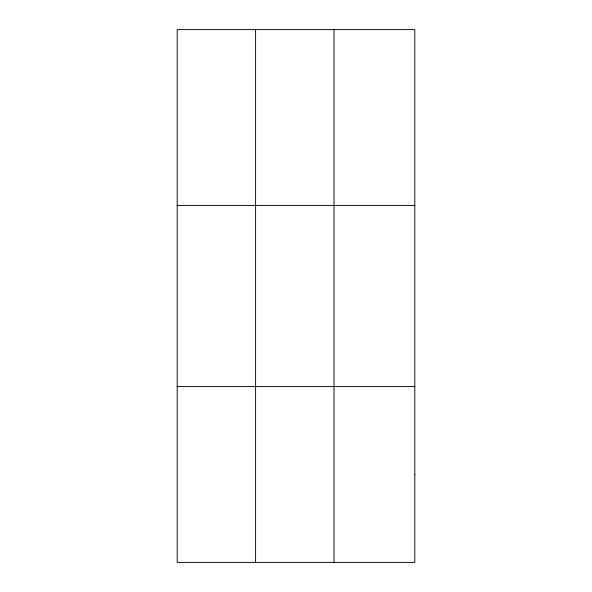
<?xml version="1.0" encoding="UTF-8"?>
<svg xmlns="http://www.w3.org/2000/svg" width="592" height="592" viewBox="0 0 592 592"><rect width="100%" height="100%" fill="white"/><g stroke="black" fill="none" stroke-linecap="round" stroke-linejoin="round"><path stroke-width="0.89" d="M255.603 29.6L255.603 562.4M334.021 29.6L334.021 562.4M177.193 205.424L414.807 205.424M177.193 386.576L414.807 386.576M414.807 474.488L414.807 562.4L177.193 562.4L177.193 29.6L414.807 29.6L414.807 474.488"/></g></svg>
